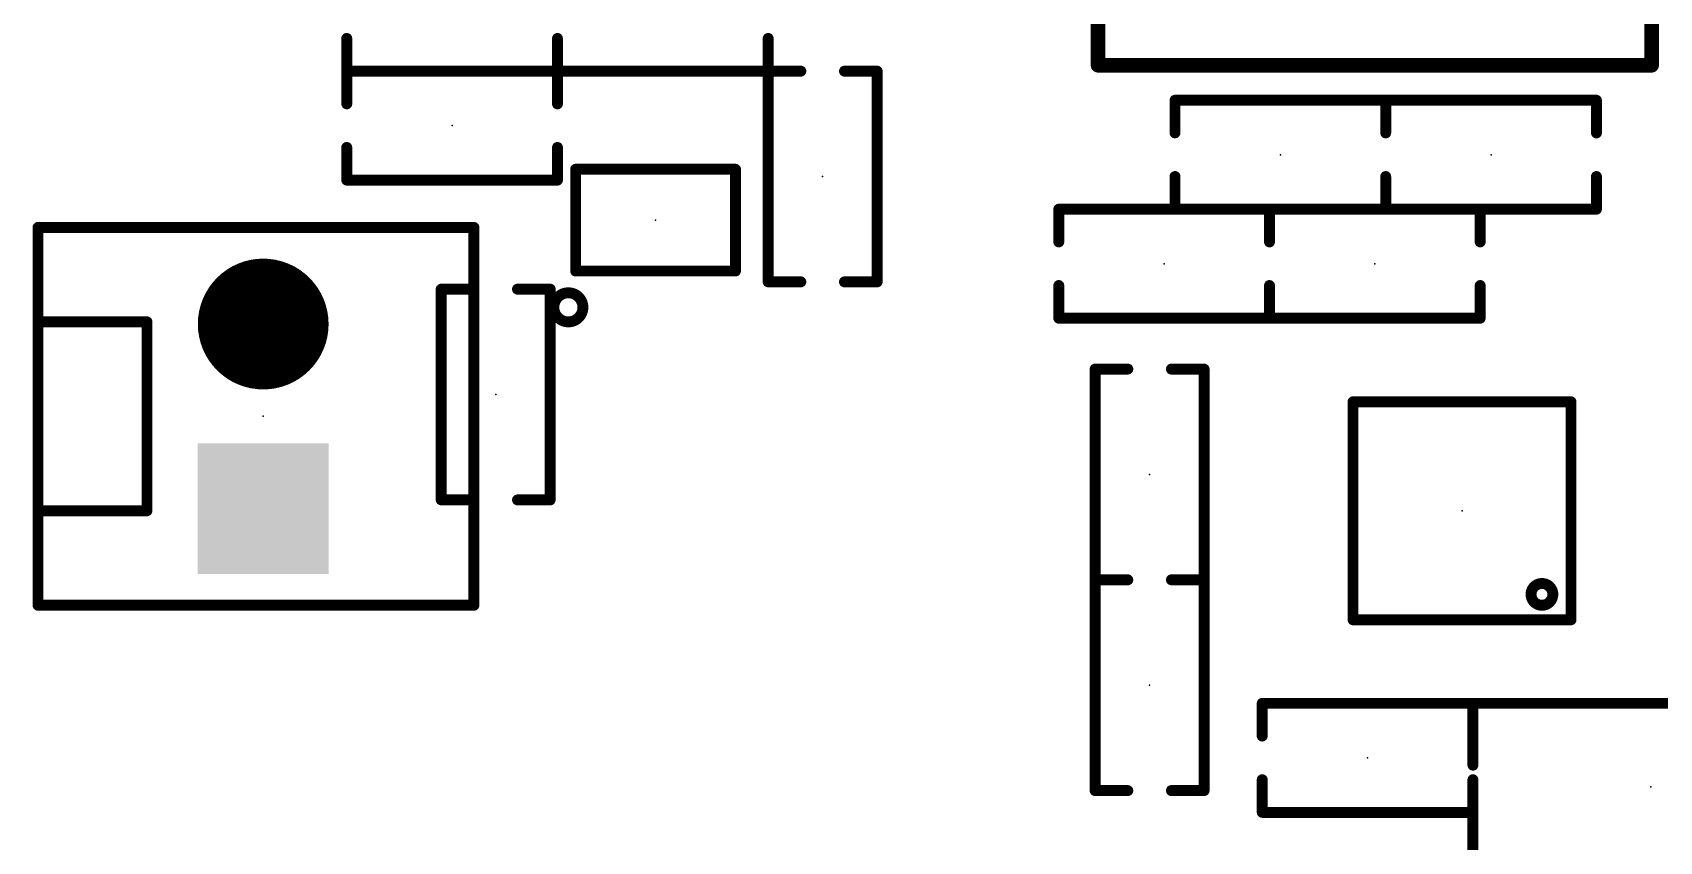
# Model space of a CAD drawing. Extents: x 0 to 89, y 0 to 124.
# Drawn here: x 54.22 to 76.62, y 92.85 to 103.98 of the extents above; entities that cross this region are included whole.
import ezdxf

# ---------------------------------------------------------------- set-up
doc = ezdxf.new("R2010")
doc.units = 0
for name, color, linetype in [('17', 82, 'CONTINUOUS'), ('21', 253, 'CONTINUOUS'), ('22', 253, 'CONTINUOUS'), ('23', 7, 'CONTINUOUS'), ('24', 7, 'CONTINUOUS')]:
    doc.layers.add(name, color=color, linetype=linetype)

# ---------------------------------------------------------------- blocks, each defined once
blk = doc.blocks.new('SQUAREP')
blk.add_solid([(-0.5, -0.5), (0.5, -0.5), (-0.5, 0.5), (0.5, 0.5)])
blk = doc.blocks.new('ROUNDP')
at = {"const_width": 0.5}
blk.add_lwpolyline([(0, -0.25, 1), (0, 0.25, 1), (0, -0.25)], format="xyb", dxfattribs=at)

msp = doc.modelspace()

# ---------------------------------------------------------------- linework, layer by layer
at = {"layer": '21'}
for points, const_width in [([(68.89, 103.53), (68.89, 106.07)], 0.2), ([(76.51, 106.07), (76.51, 103.53)], 0.2), ([(58.55, 103.45), (58.55, 103.9)], 0.15), ([(61.45, 103.9), (61.45, 103.45)], 0.15), ([(61.45, 103.45), (61.45, 103.9)], 0.15), ([(64.35, 103.9), (64.35, 103.45)], 0.15), ([(61.45, 103.45), (58.55, 103.45)], 0.15), ([(58.55, 103), (58.55, 103.45)], 0.15), ([(58.55, 103.45), (61.45, 103.45)], 0.15), ([(61.45, 103.45), (61.45, 103)], 0.15), ([(64.35, 103.45), (61.45, 103.45)], 0.15), ([(64.35, 100.55), (64.35, 103.45)], 0.15), ([(64.35, 103.45), (64.8, 103.45)], 0.15), ([(65.4, 103.45), (65.85, 103.45)], 0.15), ([(65.85, 103.45), (65.85, 100.55)], 0.15), ([(76.51, 103.53), (68.89, 103.53)], 0.2), ([(69.95, 102.6), (69.95, 103.05)], 0.15), ([(69.95, 103.05), (72.85, 103.05)], 0.15), ([(72.85, 103.05), (72.85, 102.6)], 0.15), ([(72.85, 102.6), (72.85, 103.05)], 0.15), ([(72.85, 103.05), (75.75, 103.05)], 0.15), ([(75.75, 103.05), (75.75, 102.6)], 0.15), ([(58.55, 101.95), (58.55, 102.4)], 0.15), ([(61.45, 102.4), (61.45, 101.95)], 0.15), ([(61.7, 100.7), (61.7, 102.1)], 0.15), ([(61.7, 102.1), (63.9, 102.1)], 0.15), ([(63.9, 102.1), (63.9, 100.7)], 0.15), ([(61.45, 101.95), (58.55, 101.95)], 0.15), ([(69.95, 101.55), (69.95, 102)], 0.15), ([(72.85, 102), (72.85, 101.55)], 0.15), ([(72.85, 101.55), (72.85, 102)], 0.15), ([(75.75, 102), (75.75, 101.55)], 0.15), ([(68.35, 101.1), (68.35, 101.55)], 0.15), ([(68.35, 101.55), (71.25, 101.55)], 0.15), ([(72.85, 101.55), (69.95, 101.55)], 0.15), ([(71.25, 101.1), (71.25, 101.55)], 0.15), ([(71.25, 101.55), (74.15, 101.55)], 0.15), ([(71.25, 101.55), (71.25, 101.1)], 0.15), ([(75.75, 101.55), (72.85, 101.55)], 0.15), ([(74.15, 101.55), (74.15, 101.1)], 0.15), ([(63.9, 100.7), (61.7, 100.7)], 0.15), ([(64.8, 100.55), (64.35, 100.55)], 0.15), ([(65.85, 100.55), (65.4, 100.55)], 0.15), ([(68.35, 100.05), (68.35, 100.5)], 0.15), ([(71.25, 100.05), (71.25, 100.5)], 0.15), ([(71.25, 100.5), (71.25, 100.05)], 0.15), ([(74.15, 100.5), (74.15, 100.05)], 0.15), ([(59.85, 97.55), (59.85, 100.45)], 0.15), ([(59.85, 100.45), (60.3, 100.45)], 0.15), ([(60.9, 100.45), (61.35, 100.45)], 0.15), ([(61.35, 100.45), (61.35, 97.55)], 0.15), ([(71.25, 100.05), (68.35, 100.05)], 0.15), ([(74.15, 100.05), (71.25, 100.05)], 0.15), ([(68.85, 96.45), (68.85, 99.35)], 0.15), ([(68.85, 99.35), (69.3, 99.35)], 0.15), ([(69.9, 99.35), (70.35, 99.35)], 0.15), ([(70.35, 99.35), (70.35, 96.45)], 0.15), ([(72.4, 95.9), (72.4, 98.9)], 0.15), ([(72.4, 98.9), (75.4, 98.9)], 0.15), ([(75.4, 98.9), (75.4, 95.9)], 0.15), ([(60.3, 97.55), (59.85, 97.55)], 0.15), ([(61.35, 97.55), (60.9, 97.55)], 0.15), ([(68.85, 93.55), (68.85, 96.45)], 0.15), ([(68.85, 96.45), (69.3, 96.45)], 0.15), ([(69.3, 96.45), (68.85, 96.45)], 0.15), ([(69.9, 96.45), (70.35, 96.45)], 0.15), ([(70.35, 96.45), (69.9, 96.45)], 0.15), ([(70.35, 96.45), (70.35, 93.55)], 0.15), ([(75.4, 95.9), (72.4, 95.9)], 0.15), ([(71.15, 94.3), (71.15, 94.75)], 0.15), ([(71.15, 94.75), (74.05, 94.75)], 0.15), ([(74.05, 93.9), (74.05, 94.75)], 0.15), ([(74.05, 94.75), (78.95, 94.75)], 0.15), ([(74.05, 94.75), (74.05, 94.3)], 0.15), ([(69.3, 93.55), (68.85, 93.55)], 0.15), ([(70.35, 93.55), (69.9, 93.55)], 0.15), ([(71.15, 93.25), (71.15, 93.7)], 0.15), ([(74.05, 93.7), (74.05, 93.25)], 0.15), ([(74.05, 93.25), (71.15, 93.25)], 0.15), ([(74.05, 92.45), (74.05, 93.3)], 0.15)]:
    msp.add_lwpolyline(points, dxfattribs=dict(at, const_width=const_width))
for points, const_width in [([(58.5875, 103.9, 1), (58.5125, 103.9)], 0.075), ([(61.4875, 103.9, 1), (61.4125, 103.9)], 0.075), ([(61.4875, 103.9, 1), (61.4125, 103.9)], 0.075), ([(64.3875, 103.9, 1), (64.3125, 103.9)], 0.075), ([(58.55, 103.4875, 1), (58.55, 103.4125)], 0.075), ([(58.5875, 103.45, 1), (58.5125, 103.45)], 0.075), ([(58.55, 103.4875, 1), (58.55, 103.4125)], 0.075), ([(58.5125, 103.45, 1), (58.5875, 103.45)], 0.075), ([(61.4875, 103.45, 1), (61.4125, 103.45)], 0.075), ([(61.45, 103.4875, 1), (61.45, 103.4125)], 0.075), ([(61.4125, 103.45, 1), (61.4875, 103.45)], 0.075), ([(61.4125, 103.45, 1), (61.4875, 103.45)], 0.075), ([(61.45, 103.4125, 1), (61.45, 103.4875)], 0.075), ([(61.45, 103.4125, 1), (61.45, 103.4875)], 0.075), ([(64.3875, 103.45, 1), (64.3125, 103.45)], 0.075), ([(64.35, 103.4875, 1), (64.35, 103.4125)], 0.075), ([(64.3125, 103.45, 1), (64.3875, 103.45)], 0.075), ([(64.35, 103.4125, 1), (64.35, 103.4875)], 0.075), ([(64.8, 103.4125, 1), (64.8, 103.4875)], 0.075), ([(65.4, 103.4875, 1), (65.4, 103.4125)], 0.075), ([(65.8875, 103.45, 1), (65.8125, 103.45)], 0.075), ([(65.85, 103.4125, 1), (65.85, 103.4875)], 0.075), ([(68.89, 103.58, 1), (68.89, 103.48)], 0.1), ([(68.84, 103.53, 1), (68.94, 103.53)], 0.1), ([(76.46, 103.53, 1), (76.56, 103.53)], 0.1), ([(76.51, 103.48, 1), (76.51, 103.58)], 0.1), ([(58.5125, 103, 1), (58.5875, 103)], 0.075), ([(61.4125, 103, 1), (61.4875, 103)], 0.075), ([(69.9875, 103.05, 1), (69.9125, 103.05)], 0.075), ([(69.95, 103.0875, 1), (69.95, 103.0125)], 0.075), ([(72.8875, 103.05, 1), (72.8125, 103.05)], 0.075), ([(72.8875, 103.05, 1), (72.8125, 103.05)], 0.075), ([(72.85, 103.0875, 1), (72.85, 103.0125)], 0.075), ([(72.85, 103.0125, 1), (72.85, 103.0875)], 0.075), ([(75.7875, 103.05, 1), (75.7125, 103.05)], 0.075), ([(75.75, 103.0125, 1), (75.75, 103.0875)], 0.075), ([(69.9125, 102.6, 1), (69.9875, 102.6)], 0.075), ([(72.8125, 102.6, 1), (72.8875, 102.6)], 0.075), ([(72.8125, 102.6, 1), (72.8875, 102.6)], 0.075), ([(75.7125, 102.6, 1), (75.7875, 102.6)], 0.075), ([(58.5875, 102.4, 1), (58.5125, 102.4)], 0.075), ([(61.4875, 102.4, 1), (61.4125, 102.4)], 0.075), ([(61.7375, 102.1, 1), (61.6625, 102.1)], 0.075), ([(61.7, 102.1375, 1), (61.7, 102.0625)], 0.075), ([(63.9375, 102.1, 1), (63.8625, 102.1)], 0.075), ([(63.9, 102.0625, 1), (63.9, 102.1375)], 0.075), ([(58.55, 101.9875, 1), (58.55, 101.9125)], 0.075), ([(58.5125, 101.95, 1), (58.5875, 101.95)], 0.075), ([(61.4125, 101.95, 1), (61.4875, 101.95)], 0.075), ([(61.45, 101.9125, 1), (61.45, 101.9875)], 0.075), ([(69.9875, 102, 1), (69.9125, 102)], 0.075), ([(72.8875, 102, 1), (72.8125, 102)], 0.075), ([(72.8875, 102, 1), (72.8125, 102)], 0.075), ([(75.7875, 102, 1), (75.7125, 102)], 0.075), ([(68.3875, 101.55, 1), (68.3125, 101.55)], 0.075), ([(68.35, 101.5875, 1), (68.35, 101.5125)], 0.075), ([(69.95, 101.5875, 1), (69.95, 101.5125)], 0.075), ([(69.9125, 101.55, 1), (69.9875, 101.55)], 0.075), ([(71.2875, 101.55, 1), (71.2125, 101.55)], 0.075), ([(71.25, 101.5875, 1), (71.25, 101.5125)], 0.075), ([(71.2875, 101.55, 1), (71.2125, 101.55)], 0.075), ([(71.25, 101.5125, 1), (71.25, 101.5875)], 0.075), ([(72.85, 101.5875, 1), (72.85, 101.5125)], 0.075), ([(72.8125, 101.55, 1), (72.8875, 101.55)], 0.075), ([(72.8125, 101.55, 1), (72.8875, 101.55)], 0.075), ([(72.85, 101.5125, 1), (72.85, 101.5875)], 0.075), ([(74.1875, 101.55, 1), (74.1125, 101.55)], 0.075), ([(74.15, 101.5125, 1), (74.15, 101.5875)], 0.075), ([(75.7125, 101.55, 1), (75.7875, 101.55)], 0.075), ([(75.75, 101.5125, 1), (75.75, 101.5875)], 0.075), ([(68.3125, 101.1, 1), (68.3875, 101.1)], 0.075), ([(71.2125, 101.1, 1), (71.2875, 101.1)], 0.075), ([(71.2125, 101.1, 1), (71.2875, 101.1)], 0.075), ([(74.1125, 101.1, 1), (74.1875, 101.1)], 0.075), ([(61.7, 100.7375, 1), (61.7, 100.6625)], 0.075), ([(63.9, 100.6625, 1), (63.9, 100.7375)], 0.075), ([(61.6625, 100.7, 1), (61.7375, 100.7)], 0.075), ([(63.8625, 100.7, 1), (63.9375, 100.7)], 0.075), ([(64.35, 100.5875, 1), (64.35, 100.5125)], 0.075), ([(64.3125, 100.55, 1), (64.3875, 100.55)], 0.075), ([(64.8, 100.5125, 1), (64.8, 100.5875)], 0.075), ([(65.4, 100.5875, 1), (65.4, 100.5125)], 0.075), ([(65.8125, 100.55, 1), (65.8875, 100.55)], 0.075), ([(65.85, 100.5125, 1), (65.85, 100.5875)], 0.075), ([(68.3875, 100.5, 1), (68.3125, 100.5)], 0.075), ([(71.2875, 100.5, 1), (71.2125, 100.5)], 0.075), ([(71.2875, 100.5, 1), (71.2125, 100.5)], 0.075), ([(74.1875, 100.5, 1), (74.1125, 100.5)], 0.075), ([(59.8875, 100.45, 1), (59.8125, 100.45)], 0.075), ([(59.85, 100.4875, 1), (59.85, 100.4125)], 0.075), ([(60.3, 100.4125, 1), (60.3, 100.4875)], 0.075), ([(60.9, 100.4875, 1), (60.9, 100.4125)], 0.075), ([(61.3875, 100.45, 1), (61.3125, 100.45)], 0.075), ([(61.35, 100.4125, 1), (61.35, 100.4875)], 0.075), ([(61.6, 100, 1), (61.6, 100.4, 1), (61.6, 100)], 0.15), ([(68.35, 100.0875, 1), (68.35, 100.0125)], 0.075), ([(71.25, 100.0875, 1), (71.25, 100.0125)], 0.075), ([(71.25, 100.0125, 1), (71.25, 100.0875)], 0.075), ([(74.15, 100.0125, 1), (74.15, 100.0875)], 0.075), ([(68.3125, 100.05, 1), (68.3875, 100.05)], 0.075), ([(71.2125, 100.05, 1), (71.2875, 100.05)], 0.075), ([(71.2125, 100.05, 1), (71.2875, 100.05)], 0.075), ([(74.1125, 100.05, 1), (74.1875, 100.05)], 0.075), ([(68.8875, 99.35, 1), (68.8125, 99.35)], 0.075), ([(68.85, 99.3875, 1), (68.85, 99.3125)], 0.075), ([(69.3, 99.3125, 1), (69.3, 99.3875)], 0.075), ([(69.9, 99.3875, 1), (69.9, 99.3125)], 0.075), ([(70.3875, 99.35, 1), (70.3125, 99.35)], 0.075), ([(70.35, 99.3125, 1), (70.35, 99.3875)], 0.075), ([(72.4375, 98.9, 1), (72.3625, 98.9)], 0.075), ([(72.4, 98.9375, 1), (72.4, 98.8625)], 0.075), ([(75.4375, 98.9, 1), (75.3625, 98.9)], 0.075), ([(75.4, 98.8625, 1), (75.4, 98.9375)], 0.075), ([(59.85, 97.5875, 1), (59.85, 97.5125)], 0.075), ([(59.8125, 97.55, 1), (59.8875, 97.55)], 0.075), ([(60.3, 97.5125, 1), (60.3, 97.5875)], 0.075), ([(60.9, 97.5875, 1), (60.9, 97.5125)], 0.075), ([(61.3125, 97.55, 1), (61.3875, 97.55)], 0.075), ([(61.35, 97.5125, 1), (61.35, 97.5875)], 0.075), ([(68.8875, 96.45, 1), (68.8125, 96.45)], 0.075), ([(68.85, 96.4875, 1), (68.85, 96.4125)], 0.075), ([(68.85, 96.4875, 1), (68.85, 96.4125)], 0.075), ([(69.3, 96.4125, 1), (69.3, 96.4875)], 0.075), ([(69.3, 96.4125, 1), (69.3, 96.4875)], 0.075), ([(69.9, 96.4875, 1), (69.9, 96.4125)], 0.075), ([(69.9, 96.4875, 1), (69.9, 96.4125)], 0.075), ([(70.3875, 96.45, 1), (70.3125, 96.45)], 0.075), ([(70.35, 96.4125, 1), (70.35, 96.4875)], 0.075), ([(70.35, 96.4125, 1), (70.35, 96.4875)], 0.075), ([(68.8125, 96.45, 1), (68.8875, 96.45)], 0.075), ([(70.3125, 96.45, 1), (70.3875, 96.45)], 0.075), ([(75, 96.1, 1), (75, 96.4, 1), (75, 96.1)], 0.15), ([(72.4, 95.9375, 1), (72.4, 95.8625)], 0.075), ([(72.3625, 95.9, 1), (72.4375, 95.9)], 0.075), ([(75.3625, 95.9, 1), (75.4375, 95.9)], 0.075), ([(75.4, 95.8625, 1), (75.4, 95.9375)], 0.075), ([(71.1875, 94.75, 1), (71.1125, 94.75)], 0.075), ([(71.15, 94.7875, 1), (71.15, 94.7125)], 0.075), ([(74.0875, 94.75, 1), (74.0125, 94.75)], 0.075), ([(74.05, 94.7875, 1), (74.05, 94.7125)], 0.075), ([(74.0875, 94.75, 1), (74.0125, 94.75)], 0.075), ([(74.05, 94.7125, 1), (74.05, 94.7875)], 0.075), ([(71.1125, 94.3, 1), (71.1875, 94.3)], 0.075), ([(74.0125, 94.3, 1), (74.0875, 94.3)], 0.075), ([(74.0125, 93.9, 1), (74.0875, 93.9)], 0.075), ([(68.85, 93.5875, 1), (68.85, 93.5125)], 0.075), ([(69.3, 93.5125, 1), (69.3, 93.5875)], 0.075), ([(69.9, 93.5875, 1), (69.9, 93.5125)], 0.075), ([(70.35, 93.5125, 1), (70.35, 93.5875)], 0.075), ([(71.1875, 93.7, 1), (71.1125, 93.7)], 0.075), ([(74.0875, 93.7, 1), (74.0125, 93.7)], 0.075), ([(68.8125, 93.55, 1), (68.8875, 93.55)], 0.075), ([(70.3125, 93.55, 1), (70.3875, 93.55)], 0.075), ([(71.15, 93.2875, 1), (71.15, 93.2125)], 0.075), ([(71.1125, 93.25, 1), (71.1875, 93.25)], 0.075), ([(74.0875, 93.3, 1), (74.0125, 93.3)], 0.075), ([(74.0125, 93.25, 1), (74.0875, 93.25)], 0.075), ([(74.05, 93.2125, 1), (74.05, 93.2875)], 0.075)]:
    msp.add_lwpolyline(points, format="xyb", dxfattribs=dict(at, const_width=const_width))
at = {"layer": '22', "const_width": 0.15}
for points in [[(54.3, 101.3), (54.3, 100)], [(60.3, 101.3), (54.3, 101.3)], [(60.3, 96.1), (60.3, 101.3)], [(54.3, 100), (54.3, 97.4)], [(54.3, 100), (55.8, 100)], [(55.8, 100), (55.8, 97.4)], [(54.3, 97.4), (54.3, 96.1)], [(55.8, 97.4), (54.3, 97.4)], [(54.3, 96.1), (60.3, 96.1)]]:
    msp.add_lwpolyline(points, dxfattribs=at)
at = {"layer": '22', "const_width": 0.075}
for points in [[(54.3375, 101.3, 1), (54.2625, 101.3)], [(54.3, 101.3375, 1), (54.3, 101.2625)], [(60.3375, 101.3, 1), (60.2625, 101.3)], [(60.3, 101.2625, 1), (60.3, 101.3375)], [(54.3375, 100, 1), (54.2625, 100)], [(54.3, 100.0375, 1), (54.3, 99.9625)], [(54.2625, 100, 1), (54.3375, 100)], [(55.8375, 100, 1), (55.7625, 100)], [(55.8, 99.9625, 1), (55.8, 100.0375)], [(54.3375, 97.4, 1), (54.2625, 97.4)], [(54.3, 97.4375, 1), (54.3, 97.3625)], [(54.2625, 97.4, 1), (54.3375, 97.4)], [(55.7625, 97.4, 1), (55.8375, 97.4)], [(55.8, 97.3625, 1), (55.8, 97.4375)], [(54.3, 96.1375, 1), (54.3, 96.0625)], [(54.2625, 96.1, 1), (54.3375, 96.1)], [(60.2625, 96.1, 1), (60.3375, 96.1)], [(60.3, 96.0625, 1), (60.3, 96.1375)]]:
    msp.add_lwpolyline(points, format="xyb", dxfattribs=at)
at = {"layer": '23'}
for p in [(60, 102.7), (71.4, 102.3), (74.3, 102.3), (65.1, 102), (62.8, 101.4), (69.8, 100.8), (72.7, 100.8), (60.6, 99), (69.6, 97.9), (73.9, 97.4), (69.6, 95), (72.6, 94), (76.5, 93.6)]:
    msp.add_point(p, dxfattribs=at)
at = {"layer": '24'}
msp.add_point((57.4, 98.7), dxfattribs=at)

# ---------------------------------------------------------------- block references
at = {"layer": '17', "xscale": 1.8, "yscale": 1.8, "rotation": 270}
for name, p in [('ROUNDP', (57.4, 99.97)), ('ROUNDP', (57.4, 99.97)), ('SQUAREP', (57.4, 97.43)), ('SQUAREP', (57.4, 97.43))]:
    msp.add_blockref(name, p, dxfattribs=at)

doc.saveas('drawing.dxf')
